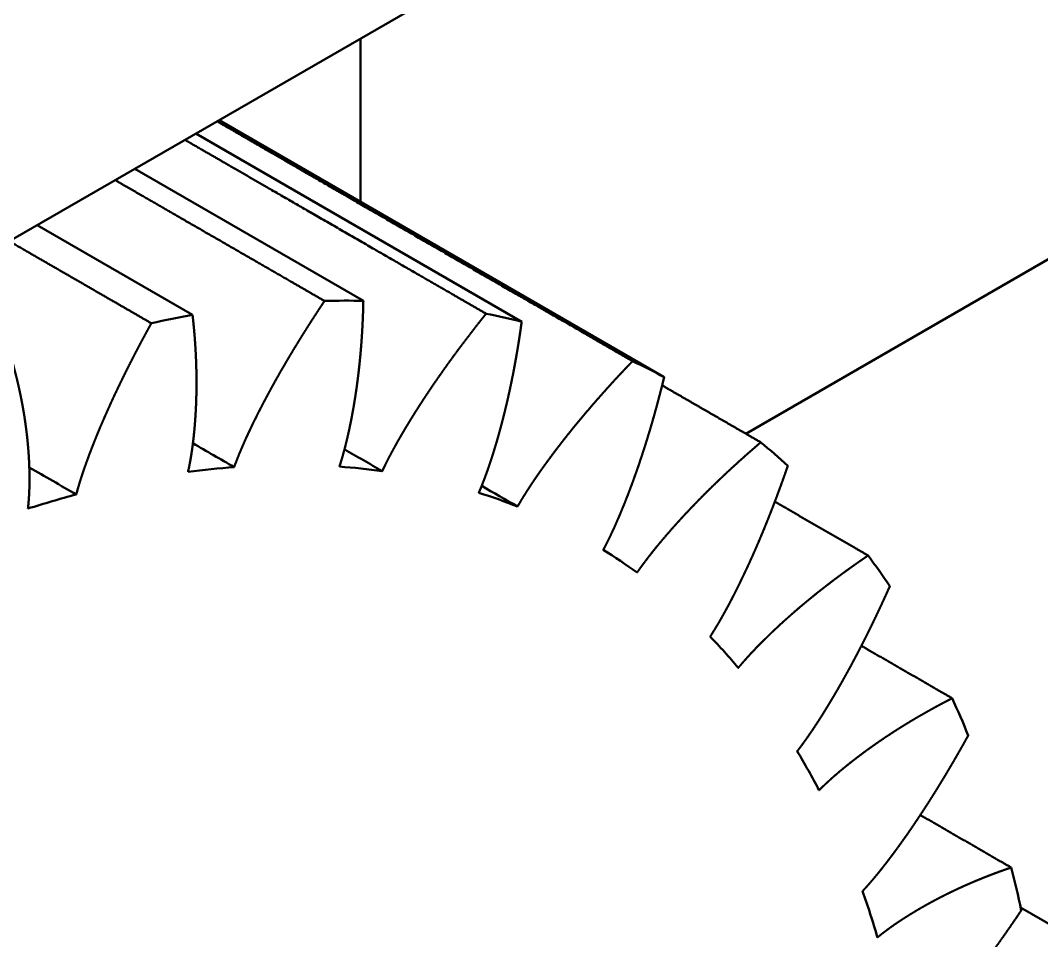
# Model space of a CAD drawing. Header units: inches. Extents: x 0.5 to 16.8, y 0.4 to 9.6.
# Drawn here: x 9.6168 to 9.7424, y 2.0245 to 2.1377 of the extents above; entities that cross this region are included whole.
import ezdxf

# ---------------------------------------------------------------- set-up
doc = ezdxf.new("R2010")
doc.units = ezdxf.units.IN
doc.header["$LTSCALE"] = 0.75
doc.header["$MEASUREMENT"] = 0
doc.layers.add('Visible', color=7, linetype='Continuous', lineweight=50)

msp = doc.modelspace()

# ---------------------------------------------------------------- linework, layer by layer
at = {"layer": 'Visible', "extrusion": (0, 0.8164965809277261, 0.5773502691896258)}
for p, q in [((9.144459426416919, 1.838651175834684, 0.9603734316506234), (10.02722502522352, 2.348316131937054, 0.2395983384644751)), ((9.65865243217991, 2.115416257585593, 0.3586845000436369), (9.65865243217991, 2.135520646127361, 0.3729004495130539)), ((9.706061937463122, 2.086880901308177, 0.2587917725709303), (9.784762421108102, 2.132318646725935, 0.1945330967578229)), ((9.696010032675307, 2.093847836883015, 0.4681572355812023), (9.641241520974749, 2.125468451856477, 0.4234389330354134)), ((9.678479527187168, 2.100670238232851, 0.4944517985295533), (9.638384641114502, 2.123819031500034, 0.4617144611383992)), ((9.658999340816766, 2.1032390993023, 0.5201265159626018), (9.630869246874685, 2.119480016612215, 0.4971583904380168)), ((9.637984659916814, 2.10149966927861, 0.5446341758538438), (9.61885551583578, 2.112543885762989, 0.5290152951156415)), ((9.803870144781516, 1.991619931263358, 0.2637700711616162), (9.739868475852976, 2.028571312047688, 0.2115129273074672))]:
    msp.add_line(p, q, dxfattribs=at)
at = {"layer": 'Visible', "extrusion": (-0.7071067811865475, 0.4082482904638631, -0.577350269189626)}
for centre, radius, start, end in [((-6.439900068802504, -3.864729084379017, -6.271595350644376), 0.2214566929137244, 160.4223889904419, 162.3723312792756), ((-6.4399000688027, -3.86472908437858, -6.271595350644545), 0.2214566929135129, 152.0502959672188, 154.000238255955), ((-6.4399000688027, -3.86472908437858, -6.271595350644545), 0.2214566929133098, 168.7944820137212, 170.7444243024755), ((-6.439900068802504, -3.864729084378646, -6.271595350644638), 0.2214566929136457, 177.1665750370655, 179.1165173257348), ((-6.4399000688027, -3.86472908437858, -6.271595350644545), 0.2214566929134127, 185.538668060315, 187.4886103490728), ((-6.4399000688027, -3.86472908437858, -6.271595350644545), 0.2214566929133853, 193.9107610835329, 195.8607033722986), ((-6.4399000688027, -3.86472908437858, -6.271595350644545), 0.2214566929135366, 202.2828541067646, 204.2327963955384), ((-6.439900068803011, -3.864729084378628, -6.271595350644613), 0.2214566929130692, 210.6549471300076, 212.6048894187723)]:
    msp.add_arc(centre, radius, start, end, dxfattribs=at)
at = {"layer": 'Visible', "extrusion": (0.7071067811865475, -0.4082482904638631, 0.577350269189626)}
for centre, radius, start, end in [((6.4399000688027, -3.86472908437858, 6.271595350644545), 0.1993110236220421, 21.54364198808765, 24.0337307654151), ((6.4399000688027, -3.86472908437858, 6.271595350644545), 0.1993110236221801, 13.17154896482382, 15.66163774229588), ((6.4399000688027, -3.86472908437858, 6.271595350644545), 0.199311023622092, 29.91573501129457, 32.40582378875934), ((6.4399000688027, -3.86472908437858, 6.271595350644545), 0.1993110236221643, 4.799455941480267, 7.289544718925868), ((6.4399000688027, -3.86472908437858, 6.271595350644545), 0.1993110236221118, 356.4273629181976, 358.9174516957602), ((6.439900068803208, -3.864729084378562, 6.27159535064452), 0.1993110236215221, 348.0552698950036, 350.5453586724814), ((6.4399000688027, -3.86472908437858, 6.271595350644545), 0.1993110236221847, 339.6831768717182, 342.1732656491839), ((6.4399000688027, -3.86472908437858, 6.271595350644545), 0.1993110236220341, 331.3110838484408, 333.8011726259647)]:
    msp.add_arc(centre, radius, start, end, dxfattribs=at)
at = {"layer": 'Visible'}
for points, knots in [([(9.64099711041786, 2.125327341355387, 0.4325645294570677), (9.641478407588924, 2.125049464304084, 0.4329575069518796), (9.643351647242529, 2.12396794888582, 0.4344870007239479), (9.646616829378676, 2.122082795100596, 0.4371530107741819), (9.651273953997592, 2.119394002948184, 0.4409555371025817), (9.65732302109905, 2.115901572428811, 0.4458945797091474), (9.664282733511985, 2.111883380593554, 0.4515771610981574), (9.671242445925376, 2.107865188758296, 0.4572597424880769), (9.678202158338767, 2.103846996923039, 0.4629423238779964), (9.683769928269161, 2.100632443454742, 0.4674883889897501), (9.687945755717013, 2.098221528353861, 0.470897937823338), (9.690729640682552, 2.096614251619485, 0.4731709703792149), (9.69212158316532, 2.095810613252524, 0.4743074866569259)], [0.4530845250161884, 0.4530845250161884, 0.4530845250161884, 0.4530845250161884, 0.4530845250161884, 0.4530845250161884, 0.4600000000000001, 0.4800000000000001, 0.5000000000000001, 0.5200000000000001, 0.5400000000000001, 0.5600000000000002, 0.5800000000000002, 0.6000000000000002, 0.6000000000000002, 0.6000000000000002, 0.6000000000000002, 0.6000000000000002, 0.6000000000000002]), ([(9.637046096034513, 2.123046222137191, 0.4702514832315501), (9.637497552239441, 2.1227855737759, 0.4706200956793509), (9.639340950926684, 2.121721287047649, 0.4721252244048628), (9.64257629209715, 2.119853361951982, 0.4747668694089953), (9.647203575749703, 2.117181798489355, 0.4785450306899293), (9.653222801885253, 2.113706596659767, 0.4834597082494838), (9.660182514298643, 2.10968840482451, 0.4891422896394033), (9.665750284229038, 2.106473851356213, 0.4936883547507023), (9.66992611167689, 2.104062936255104, 0.4970979035842902), (9.672709996642428, 2.102455659520956, 0.4993709361406218), (9.674101939125197, 2.101652021153996, 0.5005074524187876)], [0.4935132922444088, 0.4935132922444088, 0.4935132922444088, 0.4935132922444088, 0.4935132922444088, 0.4935132922444088, 0.5000000000000001, 0.5200000000000001, 0.5400000000000001, 0.5600000000000002, 0.5800000000000002, 0.6000000000000002, 0.6000000000000002, 0.6000000000000002, 0.6000000000000002, 0.6000000000000002, 0.6000000000000002]), ([(9.628465096036283, 2.118091979478777, 0.5049248863970206), (9.629441432359503, 2.117528291439612, 0.5057220616668019), (9.631809711165491, 2.116160965033487, 0.507655753214749), (9.63556993245425, 2.113990000260173, 0.5107259610404071), (9.640722096225549, 2.1110153971199, 0.5149326851437763), (9.64587425999662, 2.108040793979626, 0.5191394092476003), (9.650050087444473, 2.105629878878517, 0.5225489580811882), (9.652833972410011, 2.104022602144141, 0.5248219906375198), (9.65422591489278, 2.103218963777181, 0.5259585069152308)], [0.5259715996098071, 0.5259715996098071, 0.5259715996098071, 0.5259715996098071, 0.5259715996098071, 0.5259715996098071, 0.5400000000000001, 0.5600000000000002, 0.5800000000000002, 0.6000000000000002, 0.6000000000000002, 0.6000000000000002, 0.6000000000000002, 0.6000000000000002, 0.6000000000000002]), ([(9.615436999540183, 2.110570204459691, 0.5358457355641804), (9.61614914135021, 2.110159049193953, 0.5364271969174297), (9.618253225643006, 2.108944255561255, 0.5381451745483901), (9.621749252418116, 2.106925823561369, 0.5409996684575162), (9.625245279193226, 2.104907391561937, 0.5438541623661877), (9.628741305968337, 2.102888959561824, 0.5467086562748591), (9.631525190933875, 2.101281682827675, 0.548981688830736), (9.632917133416644, 2.100478044460715, 0.550118205108447)], [0.5497676546433948, 0.5497676546433948, 0.5497676546433948, 0.5497676546433948, 0.5497676546433948, 0.5497676546433948, 0.5600000000000002, 0.5800000000000002, 0.6000000000000002, 0.6000000000000002, 0.6000000000000002, 0.6000000000000002, 0.6000000000000002, 0.6000000000000002]), ([(9.695759213569094, 2.092829181721527, 0.4380034611122028), (9.696795586289685, 2.092230831652159, 0.4388496558949555), (9.69922390149259, 2.090828843216059, 0.4408323669554193), (9.701652216695951, 2.089426854779958, 0.4428150780163378), (9.704080531898857, 2.088024866343858, 0.4447977890768016), (9.70650884710199, 2.08662287790753, 0.4467805001377201), (9.707900789584759, 2.085819239540569, 0.4479170164158859)], [0.5651089720540938, 0.5651089720540938, 0.5651089720540938, 0.5651089720540938, 0.5651089720540938, 0.5651089720540938, 0.5800000000000002, 0.6000000000000002, 0.6000000000000002, 0.6000000000000002, 0.6000000000000002, 0.6000000000000002, 0.6000000000000002]), ([(9.70962510933396, 2.078517757557165, 0.412526644510308), (9.710528795383201, 2.077996014173095, 0.4132645010795386), (9.712824423915212, 2.076670632422065, 0.415138873926935), (9.715120052447222, 2.075345250671489, 0.4170132467743315), (9.71741568097946, 2.074019868920459, 0.4188876196217279), (9.71971130951147, 2.072694487169429, 0.4207619924695791), (9.72110325199424, 2.071890848802468, 0.4218985087477449)], [0.5670154685172596, 0.5670154685172596, 0.5670154685172596, 0.5670154685172596, 0.5670154685172596, 0.5670154685172596, 0.5800000000000002, 0.6000000000000002, 0.6000000000000002, 0.6000000000000002, 0.6000000000000002, 0.6000000000000002, 0.6000000000000002]), ([(9.720270888122517, 2.060775168202554, 0.387680769959843), (9.721114284581294, 2.060288233029951, 0.3883694002843185), (9.723349623522157, 2.058997659490615, 0.3901945468869599), (9.725584962463476, 2.057707085951051, 0.3920196934896012), (9.727820301404794, 2.056416512411715, 0.3938448400926973), (9.730055640346112, 2.055125938871925, 0.3956699866953386), (9.731447582828881, 2.054322300504964, 0.3968065029730496)], [0.5678817340642223, 0.5678817340642223, 0.5678817340642223, 0.5678817340642223, 0.5678817340642223, 0.5678817340642223, 0.5800000000000002, 0.6000000000000002, 0.6000000000000002, 0.6000000000000002, 0.6000000000000002, 0.6000000000000002, 0.6000000000000002]), ([(9.727523018392734, 2.039948755991645, 0.3640389562756354), (9.728369134358676, 2.039460250711272, 0.3647298070691249), (9.730607192807387, 2.038168107063257, 0.3665571741403255), (9.73284525125587, 2.036875963415696, 0.3683845412115261), (9.735083309704354, 2.035583819767908, 0.3702119082827267), (9.737321368153065, 2.03429167612012, 0.3720392753539272), (9.738713310635834, 2.033488037753159, 0.3731757916316383)], [0.5678426590687498, 0.5678426590687498, 0.5678426590687498, 0.5678426590687498, 0.5678426590687498, 0.5678426590687498, 0.5800000000000002, 0.6000000000000002, 0.6000000000000002, 0.6000000000000002, 0.6000000000000002, 0.6000000000000002, 0.6000000000000002])]:
    msp.add_open_spline(points, degree=5, knots=knots, dxfattribs=at)
for points, degree in [([(9.65422591489278, 2.103218963777181, 0.5259585069152308), (9.654166033287996, 2.103129465892835, 0.5259685620430901), (9.654046454341145, 2.1029504294238, 0.5259884178435641), (9.653867638707428, 2.102681752617173, 0.5260174381819525), (9.653630324325835, 2.102323272472404, 0.5260546040130976), (9.653335532041641, 2.101874764259492, 0.5260985061518113), (9.653042601272777, 2.10142584789719, 0.5261398398051824), (9.652751546904486, 2.100976524663338, 0.5261785876441536), (9.652462387655763, 2.100526798021292, 0.5262147291923611), (9.652175145831738, 2.10007667452328, 0.5262482417642786), (9.65188984640736, 2.099626162968661, 0.5262791009968169), (9.651606516028327, 2.099175273482615, 0.5263072814127554), (9.651325181943324, 2.098724016630513, 0.5263327571101399), (9.651045870954253, 2.098272402569364, 0.5263555024462221), (9.65076860807267, 2.097820440108308, 0.52637549301744), (9.650493417875854, 2.09736813706445, 0.5263927042501564), (9.650220326073399, 2.096915500760815, 0.5264071098349632), (9.64994936096969, 2.096462538500646, 0.5264186802701261), (9.649680554769478, 2.096009258037839, 0.5264273815960223), (9.649413945176097, 2.095555668135603, 0.5264331738330839), (9.649149573527215, 2.095101778296339, 0.5264360130709065), (9.648887482435843, 2.094647598375104, 0.5264358540885041), (9.648627713383352, 2.094193138237415, 0.5264326530582366), (9.648370304546464, 2.093738407441606, 0.5264263699818912), (9.64811528758742, 2.093283414841608, 0.5264169723413943), (9.647862692771245, 2.092828169009636, 0.5264044291320715), (9.647612555255368, 2.092372678784841, 0.5263887035453081), (9.647364921173907, 2.091916953817872, 0.5263697459022296), (9.64711985307645, 2.091461005071324, 0.526347487347266), (9.646877437303377, 2.091004845504358, 0.5263218312989011), (9.646637773907063, 2.090548489239609, 0.5262926652048918), (9.646400963944192, 2.090091950514307, 0.5262598753633938), (9.646167096930188, 2.089635242664144, 0.5262233615721925), (9.645936239570805, 2.089178377213784, 0.5261830502809062), (9.645708419812767, 2.088721362619253, 0.5261389132419936), (9.64548365469614, 2.08826420643345, 0.5260909349262874), (9.645261984123412, 2.0878069179455, 0.5260390730331892), (9.645043503413493, 2.087349510740978, 0.525983220426042), (9.644828394226128, 2.086892005135496, 0.5259231689838089), (9.644616962079912, 2.086434431156704, 0.5258585657579715), (9.64440959367153, 2.085976825035459, 0.5257889627609984), (9.644206705582295, 2.085519225007829, 0.5257138768247387), (9.644008695497408, 2.085061667332866, 0.5256328465256956), (9.643815893399282, 2.084604182314251, 0.525545489148044), (9.643628509036493, 2.084146790037721, 0.5254515620044913), (9.643446656334621, 2.083689502262814, 0.5253509338822369), (9.64330563699082, 2.083323760193252, 0.5252650279026057), (9.643202385737371, 2.083049503993152, 0.5251975559267521), (9.64313466767658, 2.082866688887407, 0.5251512234740403), (9.643101087673134, 2.082775286924971, 0.5251277194629438)], 5), ([(9.656055165525462, 2.082829930522166, 0.5093009179081491), (9.656084533865172, 2.082921314718988, 0.5093295675696936), (9.65614271857817, 2.083104089610288, 0.5093875475058667), (9.656228339750218, 2.083378271441916, 0.5094765592475596), (9.656339186865583, 2.083743886237471, 0.5095993285121949), (9.656472227009775, 2.084200968108689, 0.509759593968738), (9.656599791480406, 2.084658108049553, 0.5099266067900317), (9.65672198642233, 2.085115295229116, 0.5101002293163219), (9.656839008340516, 2.085572511275586, 0.510280207888627), (9.656951167274432, 2.086029728584663, 0.5104661432696957), (9.657058837056415, 2.086486914151692, 0.5106575542713472), (9.657162409105926, 2.086944033149166, 0.510853936877993), (9.657262246253826, 2.087401052507857, 0.5110548233301415), (9.657358634195592, 2.087857944694179, 0.5112598442560738), (9.657451741106346, 2.088314690867492, 0.511468780361156), (9.657541653212096, 2.088771278209379, 0.5116815169762958), (9.657628404123674, 2.089227697739489, 0.5118980065876713), (9.657712005720217, 2.089683942027477, 0.5121182293905804), (9.657792480198399, 2.090140002829003, 0.512342152371275), (9.657869886508028, 2.090595869148956, 0.5125696955569765), (9.657944305226469, 2.091051528369462, 0.512800751337636), (9.658015827884359, 2.091506967066152, 0.5130351981206331), (9.658084545083515, 2.091962171919704, 0.5132729155216111), (9.658150534476821, 2.092417130662852, 0.5135137997635866), (9.658213851234681, 2.092871832830269, 0.5137577758746374), (9.658274534968317, 2.093326269132831, 0.5140047887744004), (9.65833261484045, 2.093780431001505, 0.5142547966861457), (9.658388115291022, 2.094234310096454, 0.514507763779875), (9.658441061968237, 2.094687897804988, 0.5147636525530288), (9.658491486566167, 2.095141184862996, 0.5150224176377378), (9.658539423882079, 2.095594161727377, 0.5152840096684486), (9.658584909855112, 2.096046818873447, 0.5155483778939924), (9.65862797938917, 2.096499147121904, 0.5158154730743263), (9.658668664252449, 2.096951138001259, 0.5160852503126989), (9.658706991395551, 2.097402784007727, 0.516357671294827), (9.658742984166569, 2.097854078056116, 0.5166327024153361), (9.65877666329948, 2.098305013018944, 0.516910313239805), (9.658808048051018, 2.098755581263958, 0.5171904747876397), (9.65883715742962, 2.09920577416824, 0.5174731576812519), (9.6588640113082, 2.099655581771003, 0.5177583305371627), (9.65888862972702, 2.100104993706736, 0.5180459614812207), (9.658911032428026, 2.100554000046259, 0.5183360193163935), (9.658931238386007, 2.101002592174837, 0.5186284747092031), (9.658949265453206, 2.101450763710091, 0.5189233012824843), (9.65896513001326, 2.101898511336458, 0.5192204766267423), (9.658978846114454, 2.102345833898653, 0.5195199827203396), (9.658988108974658, 2.102703352063827, 0.5197614415978933), (9.658994097422696, 2.102971299841329, 0.5199435749673285), (9.658997663976383, 2.103149846940596, 0.5200654587142708), (9.658999340816766, 2.1032390993023, 0.5201265159626018)], 5), ([(9.637431001994177, 2.082175053314586, 0.5316476985622103), (9.637450672370964, 2.082264982808056, 0.5316871971240289), (9.637489426038659, 2.082444731751593, 0.5317668354650777), (9.637545795279724, 2.08271402503533, 0.5318882166338881), (9.637617428927346, 2.083072421955421, 0.5320539085837481), (9.637701101288716, 2.08351931638822, 0.5322674333719988), (9.637778950374244, 2.083965113292379, 0.5324873141175885), (9.637851090290955, 2.084409825047487, 0.5327134198228123), (9.637917732071632, 2.084853476112585, 0.5329455093201432), (9.63797920850357, 2.085296106343549, 0.5331832032125021), (9.638035920812857, 2.085737764054329, 0.5334260442650702), (9.638088289133979, 2.086178499582957, 0.5336735535138359), (9.63813670301602, 2.086618358872329, 0.5339252863464026), (9.6381814693807, 2.087057376727216, 0.5341808914727153), (9.638222769229063, 2.087495571222917, 0.5344401599945741), (9.638260695762714, 2.08793294873135, 0.5347029822692093), (9.63829528581255, 2.088369508085407, 0.5349693123625912), (9.638326552934362, 2.088805244971354, 0.5352391306223581), (9.638354521742261, 2.089240156497681, 0.5355124048578546), (9.638379256236934, 2.089674244975868, 0.5357890583195513), (9.638400843593676, 2.090107515775117, 0.5360689880349128), (9.6384193827239, 2.090539975826459, 0.5363520777650592), (9.638434971539485, 2.090971631963157, 0.5366382124243501), (9.638447694065466, 2.091402489261327, 0.5369272926932354), (9.638457610220943, 2.091832549723449, 0.5372192466020351), (9.638464763249434, 2.092261813159894, 0.5375140210539939), (9.63846918520699, 2.092690277846259, 0.5378115755688668), (9.638470903103784, 2.093117941273931, 0.5381118752939074), (9.638469945267392, 2.093544800939526, 0.5384148837629255), (9.638466346530326, 2.09397085501314, 0.5387205570223159), (9.638460145055436, 2.094396102060955, 0.5390288473181499), (9.63845138021566, 2.094820540905857, 0.5393397055959213), (9.638440090242515, 2.095244170470096, 0.5396530842704124), (9.638426309946002, 2.095666989665006, 0.5399689399382623), (9.638410068897205, 2.096088997278002, 0.5402872355243744), (9.638391392789803, 2.096510191721109, 0.5406079384374607), (9.638370304543972, 2.096930570818813, 0.5409310190693759), (9.638346825576267, 2.097350131623898, 0.5412564491048215), (9.638320977162952, 2.097768870226673, 0.5415841997223652), (9.6382927816685, 2.09818678167494, 0.5419142400282908), (9.638262261685217, 2.098603860679304, 0.5422465386131989), (9.638229439433875, 2.099020102288023, 0.5425810647616345), (9.638194336154815, 2.099435502593906, 0.5429177896958208), (9.638156971614766, 2.099850059498294, 0.5432566877225327), (9.638117363633231, 2.100263773405231, 0.5435977373044807), (9.638075527277355, 2.100676646209195, 0.5439409213272484), (9.638040284761932, 2.101006273560643, 0.5442171661516113), (9.638012858665892, 2.101253117678198, 0.5444253012719855), (9.637994133085616, 2.10141751327069, 0.5445644805677148), (9.637984659916814, 2.10149966927861, 0.5446341758538438)], 5), ([(9.674101939125197, 2.101652021153996, 0.5005074524187876), (9.674035769898413, 2.101569546066685, 0.5005301741462063), (9.673903595197547, 2.101404513938633, 0.5005753590967288), (9.673705824402308, 2.10115671988342, 0.5006423610070669), (9.673443113311809, 2.100825835688056, 0.5007301446098609), (9.673116369237054, 2.100411408118134, 0.5008372781940125), (9.67279127985535, 2.099996155824556, 0.500941802034049), (9.67246785897169, 2.099580077035625, 0.5010436979696351), (9.672146124177974, 2.099163171495547, 0.5011429442738518), (9.671826096744557, 2.098745441477377, 0.5012395165017551), (9.67150780067232, 2.098326891077932, 0.5013333881593098), (9.671191261659036, 2.097907525451774, 0.501424531414159), (9.670876506012295, 2.097487350094525, 0.5015129179337237), (9.670563559577207, 2.097066370161656, 0.5015985197101145), (9.67025244638899, 2.096644589753396, 0.5016813102047308), (9.669943189959444, 2.096222012007502, 0.501761262841228), (9.66963581477626, 2.095798639299346, 0.5018383493079455), (9.669330347702275, 2.09537447343746, 0.5019125379822071), (9.66902681923148, 2.094949515888629, 0.5019837925560751), (9.668725265026527, 2.094523768038925, 0.5020520703301372), (9.668425724173407, 2.094097231292608, 0.5021173244285819), (9.668128236971146, 2.093669907161484, 0.5021795065622428), (9.667832842683087, 2.093241797407245, 0.5022385698916878), (9.667539577504616, 2.092812904159018, 0.5022944715910853), (9.667248471573206, 2.092383230166661, 0.5023471766935472), (9.666959553708015, 2.0919527781748, 0.5023966518442649), (9.666672857247253, 2.091521550182733, 0.5024428576275568), (9.666388425691597, 2.091089546746844, 0.5024857411572157), (9.666106317752568, 2.090656766364418, 0.502525229465391), (9.665826614198526, 2.090223204655103, 0.5025612205336074), (9.665549408513929, 2.089788855592815, 0.5025935956068679), (9.665274795115923, 2.089353713061882, 0.5026222347241855), (9.665002857730546, 2.088917772414106, 0.5026470320535736), (9.664733658949675, 2.088481031871652, 0.5026679096808948), (9.664467225454477, 2.088043494542717, 0.5026848371253436), (9.664203573814806, 2.087605164868364, 0.50269779723385), (9.663942741774012, 2.087166044330161, 0.5027067448272646), (9.663684818410278, 2.086726127324937, 0.5027115668467559), (9.66342997278321, 2.08628539725396, 0.5027120445001856), (9.663178488699717, 2.085843821804019, 0.502707807346269), (9.662930725153277, 2.085401358190438, 0.5026983854577338), (9.662687068779409, 2.084957959478288, 0.5026832721159735), (9.662447888645833, 2.084513580602788, 0.5026619834416124), (9.662213491016022, 2.08406818440335, 0.5026341180632699), (9.661984070667135, 2.083621748132828, 0.5025994213451668), (9.661759733498688, 2.083174260340456, 0.5025577554883967), (9.66158436524302, 2.08281542584109, 0.5025188025529133), (9.661455148905137, 2.082545825269563, 0.5024864232073014), (9.661370030460834, 2.082365880747602, 0.5024634315941512), (9.66132772768356, 2.082275855784928, 0.5024515844420421)], 5), ([(9.673207584511832, 2.079611502635316, 0.4860178085391453), (9.673246024878384, 2.079702393839625, 0.4860349986843175), (9.673322400531564, 2.079884299149853, 0.4860700844728854), (9.673435448767808, 2.080157525819914, 0.4861248296570011), (9.673583146837021, 2.080522566045829, 0.4862020596228831), (9.673762719244227, 2.080980093448943, 0.486305649968017), (9.673937280284921, 2.081438833282618, 0.4864162352755557), (9.67410692587919, 2.08189875173548, 0.4865336741609099), (9.674271833815514, 2.08235978799712, 0.486657705878315), (9.674432284778508, 2.082821847590822, 0.4867879198563969), (9.6745886172389, 2.083284816897731, 0.4869238212136224), (9.674741185558108, 2.083748576666039, 0.4870648916244136), (9.674890318116471, 2.084213015520163, 0.4872106501511553), (9.675036273293703, 2.08467804417387, 0.4873607172112315), (9.675179202854682, 2.085143607273721, 0.4875148677892867), (9.675319184211961, 2.085609673082217, 0.4876729846337184), (9.675456247039623, 2.086076224998351, 0.4878350196622705), (9.675590401288677, 2.086543252633419, 0.4880009533408156), (9.675721666263147, 2.087010742566008, 0.4881707525382808), (9.675850094606634, 2.087478670728615, 0.488344335759848), (9.67597575858122, 2.087947006785498, 0.4885215930535196), (9.676098740385445, 2.088415717242242, 0.488702400062266), (9.676219121380203, 2.088884768911157, 0.488886633671882), (9.676336971191862, 2.089354132443987, 0.4890741878562039), (9.676452339065467, 2.089823785129511, 0.4892649862431426), (9.67656526013548, 2.090293708776926, 0.4894589729406107), (9.67667576005056, 2.090763888156971, 0.4896561057639701), (9.676783860159507, 2.091234309274341, 0.4898563486717649), (9.676889582883636, 2.091704957590537, 0.4900596639236028), (9.676992956103962, 2.092175816606414, 0.4902660057055073), (9.677094010510022, 2.092646868871952, 0.4904753240907667), (9.677192777840677, 2.093118096717944, 0.4906875677143034), (9.677289288929845, 2.093589483059304, 0.4909026867317152), (9.677383571826116, 2.0940610122218, 0.4911206357064657), (9.677475650283899, 2.09453267057188, 0.4913413759054492), (9.677565544810253, 2.09500444567675, 0.4915648734208844), (9.67765327350958, 2.095476325608161, 0.4917910976460007), (9.677738853069062, 2.095948298213671, 0.4920200195488178), (9.67782229982345, 2.096420350339031, 0.4922516098235974), (9.677903630731638, 2.096892467228145, 0.492485837264212), (9.677982862853927, 2.097364633660391, 0.4927226702143344), (9.678060013032113, 2.097836834939471, 0.4929620776565571), (9.67813509757207, 2.098309057928418, 0.4932040303287977), (9.678208132031163, 2.098781292096419, 0.4934485017324732), (9.678279131007233, 2.099253530478563, 0.4936954690629136), (9.67834810723048, 2.099725768895041, 0.4939449137750671), (9.678401678045024, 2.100103557995681, 0.4941464404287217), (9.678440953403882, 2.100386898591751, 0.4942986901910444), (9.678466736076192, 2.100575791776919, 0.4944006806472316), (9.678479527187168, 2.100670238232851, 0.4944517985295533)], 5), ([(9.632917133416644, 2.100478044460715, 0.550118205108447), (9.632864815706402, 2.100383431271439, 0.5501153793279627), (9.632760381130996, 2.100194206312608, 0.5501094827873203), (9.632604331803808, 2.099910373134435, 0.550099903035516), (9.632397472075358, 2.099531937422398, 0.5500856589692376), (9.63214091456712, 2.099058907739845, 0.5500653939648146), (9.631886385721376, 2.098585895181941, 0.5500426564758527), (9.631633901188028, 2.098112904048321, 0.5500174303751919), (9.63138348041139, 2.097639941446232, 0.5499896968735811), (9.631135146257296, 2.097167018069285, 0.549959435528308), (9.630888924142713, 2.096694147231119, 0.5499266246242769), (9.630644841092593, 2.096221343811749, 0.5498912415846462), (9.630402924717604, 2.095748623221425, 0.5498532634887852), (9.630163202203224, 2.095276000401554, 0.5498126676079664), (9.629925699005302, 2.094803488683056, 0.5497694321916242), (9.629690440242033, 2.094331100395038, 0.5497235351931522), (9.629457452298315, 2.093858847652882, 0.5496749528660985), (9.629226764315948, 2.093386743099018, 0.5496236584576764), (9.628998409523323, 2.092914800607559, 0.54956962108281), (9.628772426861818, 2.092443036134682, 0.5495128043307886), (9.628548859039942, 2.091971467076519, 0.549453168195214), (9.628327750076327, 2.091500111421283, 0.5493906714846162), (9.628109142785892, 2.091028986928904, 0.5493252743190169), (9.627893076512468, 2.090558110383199, 0.5492569403804737), (9.627679583770036, 2.090087496552997, 0.5491856402913982), (9.627468695622614, 2.08961715965529, 0.5491113460584529), (9.627260448298788, 2.089147115180822, 0.5490340242645289), (9.627054889582272, 2.08867738166964, 0.548953629497646), (9.626852084527403, 2.088207982315225, 0.5488700984815296), (9.626652123205762, 2.087738947139087, 0.5487833421311734), (9.626455110107148, 2.087270310113126, 0.5486932564945164), (9.626261150773193, 2.086802105524157, 0.5485997365540243), (9.626070338599906, 2.086334364406639, 0.5485026898691103), (9.625882742985599, 2.085867111342623, 0.5484020488247552), (9.625698392547523, 2.085400359954747, 0.5482977880074031), (9.625517304432154, 2.084934120747675, 0.5481898938428458), (9.62533951985029, 2.084468410620502, 0.5480783278085255), (9.625165138331571, 2.084003262057195, 0.5479629909759751), (9.6249943502628, 2.083538731854787, 0.5478436903308648), (9.624827476362729, 2.083074911741733, 0.5477200979371446), (9.624664922790092, 2.082611916192718, 0.5475917972989919), (9.624507127192832, 2.082149867799671, 0.5474583390960106), (9.62435450739827, 2.081688883372635, 0.5473192941922207), (9.624207410073499, 2.081229060034275, 0.5471743066855197), (9.624066055469488, 2.080770460273698, 0.5470231510112171), (9.623930563108164, 2.080313118811546, 0.5468657053361312), (9.623826898259498, 2.079948264329005, 0.5467346772493329), (9.62375181271091, 2.079675197794813, 0.5466335506921496), (9.623702938327146, 2.079493408492226, 0.5465648648942079), (9.623678796797098, 2.079402577604014, 0.5465302049724414)], 5), ([(9.69212158316532, 2.095810613252524, 0.4743074866569259), (9.692050536598803, 2.095736918775856, 0.4743423907116266), (9.69190858321804, 2.095589408362002, 0.4744119417719048), (9.691696072402014, 2.095367778358195, 0.4745154972256387), (9.691413563833297, 2.095071542333926, 0.4746520276448791), (9.69106183195095, 2.094700028211264, 0.474820109308439), (9.690711512672582, 2.094327290368255, 0.4749855955915336), (9.690362618427347, 2.093953324020958, 0.47514846788863), (9.690015165307617, 2.093578125201475, 0.4753087036856414), (9.68966917309422, 2.093201691852528, 0.4754662773002565), (9.689324664301925, 2.092824023283583, 0.4756211606713805), (9.688981663134431, 2.092445119567628, 0.4757733242049653), (9.688640194395706, 2.092064981013209, 0.4759227377421666), (9.68830028242451, 2.091683607665118, 0.4760693715047637), (9.687961949767445, 2.091300998826682, 0.4762131973875512), (9.687625218369025, 2.090917152890142, 0.4763541873758186), (9.687290110973212, 2.090532067231152, 0.4764923117595572), (9.686956652428993, 2.090145738126239, 0.4766275374713587), (9.68662487087045, 2.089758160724841, 0.4767598266248569), (9.686294799158535, 2.089369329003603, 0.4768891347139288), (9.685966473294233, 2.088979236239993, 0.4770154128941613), (9.685639930403799, 2.08858787557142, 0.4771386108418483), (9.68531520669649, 2.088195240616869, 0.4772586796980249), (9.684992335615565, 2.087801326030785, 0.4773755747241921), (9.684671345128667, 2.087406128401199, 0.4774892592522519), (9.684352261997223, 2.087009644586033, 0.4775996982866673), (9.684035117028774, 2.086611869703347, 0.477706850643699), (9.683719950163553, 2.086212795200936, 0.4778106613589443), (9.683406815024004, 2.08581240714534, 0.4779110549056895), (9.683095785085246, 2.085410683909004, 0.4780079260031016), (9.682786945269985, 2.085007599445362, 0.478101152225463), (9.682480381344025, 2.084603127416358, 0.4781906099069602), (9.682176169460494, 2.084197245288806, 0.478276189846838), (9.681874366763399, 2.0837899380208, 0.4783578114206648), (9.681574998098089, 2.083381203305862, 0.478435442569662), (9.681278079212237, 2.08297104237954, 0.478509064879745), (9.680983644886513, 2.082559448882648, 0.4785786312572782), (9.680691776057078, 2.082146398143777, 0.4786440251309614), (9.680402625582023, 2.081731837003872, 0.4787050216991702), (9.680116449508663, 2.081315671497123, 0.4787612409254507), (9.679833571473868, 2.080897780735086, 0.4788122009563267), (9.679554339927567, 2.080478033611826, 0.4788573823234401), (9.67927908745401, 2.080056304699838, 0.4788962890047515), (9.679008090071878, 2.079632490166205, 0.4789285095284868), (9.678741523433022, 2.07920652491589, 0.4789537827350614), (9.678479483155346, 2.078778374530884, 0.4789719671807688), (9.678273503657469, 2.078434095536522, 0.4789807975025724), (9.678121076257188, 2.078174896661722, 0.4789842008976848), (9.678020371580946, 2.07800165792878, 0.4789850401507465), (9.677970247639909, 2.077914928691371, 0.4789851023579104)], 5), ([(9.617732035628936, 2.077660828583248, 0.5525818676705967), (9.617741588803487, 2.077747386682631, 0.5526313732884773), (9.617760085458034, 2.077920278641386, 0.5527309726821841), (9.617786001355856, 2.078178943858575, 0.5528821362481722), (9.61781689478926, 2.078522484295263, 0.5530872194462972), (9.61784941603651, 2.078949666510653, 0.5533494526571303), (9.617875890518693, 2.079374618990869, 0.5536175149513838), (9.617896437872563, 2.079797377062732, 0.5538912847841857), (9.617911279162175, 2.080218007494068, 0.5541705386212925), (9.617920762829275, 2.080636616752145, 0.5544549249939337), (9.617925308941043, 2.081053333439058, 0.5547440203613405), (9.617925357394373, 2.081468291986539, 0.5550373810219753), (9.617921316152891, 2.081881616369628, 0.5553345949856521), (9.617913506822564, 2.082293402989308, 0.5556353365341238), (9.617902119374097, 2.082703706452548, 0.5559394116144176), (9.617887251996994, 2.083112552185185, 0.5562467179479427), (9.617868943959142, 2.083519946858587, 0.5565572121599871), (9.617847210201266, 2.083925889367492, 0.5568708751698068), (9.617822077232635, 2.084330382234612, 0.5571876762928696), (9.61779361273921, 2.084733441028675, 0.5575075436413499), (9.617761908637252, 2.085135088991137, 0.5578303810757461), (9.617727069110519, 2.08553535326223, 0.5581560801883825), (9.617689197293661, 2.085934260681142, 0.5584845336425133), (9.617648381794428, 2.086331833559598, 0.5588156486942353), (9.617604686001645, 2.086728086323774, 0.5591493579090638), (9.617558155870714, 2.08712302788922, 0.5594856113075366), (9.61750882566685, 2.087516663411634, 0.5598243705685491), (9.617456724395655, 2.087908996269107, 0.5601656025573902), (9.617401882460857, 2.088300030119399, 0.5605092726227667), (9.617344337089438, 2.088689770605697, 0.5608553391621172), (9.617284128996975, 2.089078224434161, 0.5612037570504071), (9.617221300152554, 2.08946539880094, 0.5615544799761665), (9.617155891298129, 2.089851300752116, 0.5619074630217256), (9.61708793954472, 2.090235936606405, 0.5622626652043436), (9.61701747645407, 2.090619311465389, 0.5626200514752782), (9.616944529517017, 2.091001429274911, 0.562979590957184), (9.616869123351993, 2.091382292857588, 0.5633412554925599), (9.616791281078125, 2.091761904011946, 0.5637050180398546), (9.616711025786802, 2.092140263626789, 0.5640708509458818), (9.616628381857257, 2.092517371863323, 0.564438724466072), (9.61654337395203, 2.092893228621961, 0.5648086083233466), (9.616456026297787, 2.093267834032986, 0.5651804729427568), (9.616366361947943, 2.093641188979745, 0.5655542907102244), (9.616274402160574, 2.094013295692548, 0.5659300371676181), (9.616180165812697, 2.094384158286857, 0.566307692106875), (9.616083668669038, 2.094753781665304, 0.5666872396868712), (9.616004671911245, 2.095048492768001, 0.5669923827795174), (9.615944415810194, 2.095268972171652, 0.5672220836113411), (9.615903797199739, 2.095415712450404, 0.5673755920925032), (9.615883375925709, 2.09548902109259, 0.5674524399810252)], 5), ([(9.688522684921058, 2.072588364856756, 0.4622946095096268), (9.688569378025935, 2.072676825880535, 0.4622999737584905), (9.68866231680386, 2.072853984613175, 0.4623114176083618), (9.688800382677758, 2.073120432769656, 0.4623307294355072), (9.688981783772991, 2.073477118227856, 0.4623607740809348), (9.689204061169225, 2.073925339760308, 0.4624054814648844), (9.689421898314325, 2.074375902243673, 0.4624572823258859), (9.689635378859524, 2.074828749606468, 0.4625160345640325), (9.68984465808808, 2.075283779895699, 0.4625814759051536), (9.69004998134574, 2.075740833776081, 0.4626531931967293), (9.690251644529557, 2.076199719435635, 0.4627306884081008), (9.690449957389777, 2.076660235740746, 0.4628134399522423), (9.690645206856747, 2.077122195382344, 0.4629009639638753), (9.69083761848879, 2.077585449225126, 0.4629928787380777), (9.691027324404107, 2.078049906582009, 0.4630889583377211), (9.691214391554016, 2.078515517473761, 0.4631890854243466), (9.691398845041935, 2.078982258032511, 0.4632932123754472), (9.691580692678148, 2.079450115131067, 0.4634013203426548), (9.691759950463396, 2.07991907045789, 0.4635133767810657), (9.691936663613891, 2.080389087386948, 0.4636293004132312), (9.692110894535066, 2.0808601185106, 0.4637489812880631), (9.69228271434213, 2.081332110977883, 0.4638722949348448), (9.69245219342088, 2.081805012440327, 0.4639991181334153), (9.692619391885959, 2.082278777093507, 0.4641293448694341), (9.692784352009088, 2.082753370465298, 0.4642628989968216), (9.692947103699456, 2.083228765851345, 0.4643997249995664), (9.69310766854392, 2.083704941685255, 0.4645397811909788), (9.693266064344929, 2.084181878615482, 0.4646830320834852), (9.693422309819656, 2.084659556488532, 0.4648294405028537), (9.69357642844125, 2.085137951919023, 0.4649789611648885), (9.693728446138497, 2.0856170399245, 0.4651315446471926), (9.693878389773321, 2.086096795067533, 0.4652871400644472), (9.69402628545095, 2.08657719272037, 0.4654456980292707), (9.694172156903509, 2.087058210340501, 0.465607173537137), (9.694316024183767, 2.087539828455192, 0.4657715282583013), (9.694457904519599, 2.088022029548711, 0.4659387287078971), (9.694597813000204, 2.088504797147607, 0.4661087447566388), (9.694735763388284, 2.088988114836866, 0.4662815479418896), (9.694871768996112, 2.089471965212169, 0.4664571096527652), (9.695005843506582, 2.089956329035886, 0.4666353995280588), (9.695138000636693, 2.090441186556291, 0.4668163868009287), (9.69526825397043, 2.090926518624883, 0.4670000412957052), (9.695396616795737, 2.091412307861447, 0.4671863344469784), (9.695523102043584, 2.091898539810472, 0.4673752401968159), (9.695647722215885, 2.092385204007087, 0.4675667358337705), (9.695770488453267, 2.092872293336768, 0.4677608026822782), (9.695867225452506, 2.093262301453251, 0.4679181019218959), (9.695938950636222, 2.093554995954491, 0.4680372231382535), (9.695986399914322, 2.09375020929474, 0.4681171465549596), (9.696010032675307, 2.093847836883015, 0.4681572355812023)], 5), ([(9.643101087673134, 2.082775286924971, 0.5251277194629438), (9.641410899272163, 2.083751117653037, 0.523747686412662), (9.639720710871647, 2.084726948381103, 0.5223676533623802), (9.63803052247113, 2.08570277910917, 0.5209876203120984)], 3), ([(9.707900789584759, 2.085819239540569, 0.4479170164158859), (9.707826379912834, 2.085755896344381, 0.4479633588757679), (9.707677673342008, 2.085629051573051, 0.4480557936876721), (9.707454951804724, 2.085438309279425, 0.4481936955789934), (9.707158666937634, 2.085183035183036, 0.4483760629068456), (9.706789443801885, 2.084862352686514, 0.4486015102802412), (9.706421361073811, 2.084540073553399, 0.4488244319527439), (9.706054429542522, 2.084216190091411, 0.4490448092719816), (9.705688663456161, 2.083890694703541, 0.4492626194141849), (9.705324080686527, 2.083563581047883, 0.449477836006281), (9.704960701780923, 2.083234843658829, 0.4496904300212918), (9.704598548933522, 2.082904477528018, 0.4499003707323936), (9.704237644916024, 2.082572477769872, 0.45010762679658), (9.703878012042427, 2.082238839317142, 0.4503121673014903), (9.703519670889367, 2.081903556691941, 0.4505139631733073), (9.703162641367275, 2.081566623573963, 0.4507129855564926), (9.702806943991167, 2.081228032396893, 0.4509092039766074), (9.702452601066856, 2.080887773983022, 0.4511025846240955), (9.702099637768246, 2.080545837267891, 0.4512930888440678), (9.70174808345519, 2.080202208948322, 0.4514806712709287), (9.701397970275142, 2.079856874317784, 0.4516652821330354), (9.701049331391918, 2.079509818284578, 0.451846870143072), (9.700702199187393, 2.079161026461861, 0.4520253854675502), (9.700356603639651, 2.078810486143993, 0.4522007824061802), (9.700012569953063, 2.078458187828346, 0.452373023371365), (9.699670122258116, 2.07810412255435, 0.4525420724730793), (9.69932928817639, 2.077748278662057, 0.4527078876371888), (9.69899010323616, 2.077390638673478, 0.4528704129920698), (9.698652614827783, 2.077031176520677, 0.4530295720637696), (9.698316887567447, 2.076669853790918, 0.4531852585514571), (9.697982996005752, 2.076306624971494, 0.4533373489680343), (9.697651015430214, 2.075941444063119, 0.4534857185785768), (9.697321012796696, 2.075574271128971, 0.4536302571400483), (9.69699303858329, 2.075205078182307, 0.4537708830403062), (9.696667115271342, 2.074833857552449, 0.4539075633197172), (9.696343257450057, 2.074460607241917, 0.454040278699722), (9.696021496195275, 2.074085313187197, 0.4541689811753713), (9.695701902578097, 2.073707932174329, 0.454293553145817), (9.69538460999593, 2.073328375616256, 0.4544137685925307), (9.695069841278158, 2.072946489897959, 0.4545292459838493), (9.694757877809028, 2.072562078603369, 0.4546395018101066), (9.6944490224264, 2.072174929250423, 0.4547440149226532), (9.694143564142, 2.071784838721896, 0.4548422877319354), (9.693841742845283, 2.07139163872489, 0.45493390743286), (9.693543711321585, 2.070995223204591, 0.455018611910873), (9.693249552868796, 2.070595535509256, 0.4550962590874406), (9.693017352223936, 2.070273149728564, 0.4551526844647924), (9.692844962486792, 2.070029876924536, 0.4551917980616054), (9.692730817923806, 2.069867036263076, 0.4552164502938467), (9.692673941124216, 2.069785451234338, 0.4552284205356045)], 5), ([(9.66132772768356, 2.082275855784928, 0.5024515844420421), (9.65977835573472, 2.083170386096526, 0.5011865275432683), (9.658228983786106, 2.084064916408124, 0.4999214706449493), (9.656679611837493, 2.084959446719722, 0.4986564137461755)], 3), ([(9.623678796797098, 2.079402577604014, 0.5465302049724414), (9.621752563196655, 2.080514689091615, 0.5449574418234988), (9.619826329595984, 2.08162680057967, 0.5433846786745562), (9.617900095995768, 2.082738912067271, 0.5418119155260683)], 3), ([(9.701674051978447, 2.061910203175103, 0.4386369396188456), (9.701728002638223, 2.061994348625149, 0.4386303636433695), (9.70183552371282, 2.062162984949964, 0.4386179216471646), (9.701995664589507, 2.062416975712495, 0.4386013885200555), (9.70220690246106, 2.062757704271462, 0.4385836074948202), (9.702467147389601, 2.063187066869659, 0.4385684790581763), (9.702723617818496, 2.063619849045381, 0.4385603914270177), (9.702976383347508, 2.064055973662789, 0.4385592048161016), (9.703225573445028, 2.064495299799319, 0.4385646610126059), (9.703471392889018, 2.064937606656713, 0.4385763530872282), (9.70371408869551, 2.065382628318048, 0.4385937904771708), (9.703953919402469, 2.065830086053893, 0.4386164594488946), (9.704191124374578, 2.066279720615057, 0.4386438835222179), (9.704425891541408, 2.06673132619585, 0.4386756870080717), (9.704658330559145, 2.067184778707315, 0.4387116478583266), (9.704888496489733, 2.067640010994864, 0.4387516511533249), (9.705116409331598, 2.06809699243081, 0.4387956507412127), (9.705342074588774, 2.068555707431869, 0.4388436288627418), (9.705565504616747, 2.069016133184505, 0.4388955542540316), (9.705786736240047, 2.069478221284953, 0.4389513475871354), (9.706005820678232, 2.069941908264127, 0.439010901252459), (9.706222816446829, 2.07040712304206, 0.4390740933222332), (9.706437781457456, 2.070873795224543, 0.439140803092414), (9.706650765031103, 2.071341863526641, 0.4392109268233071), (9.706861801565768, 2.071811282451563, 0.4392843902146524), (9.707070915106218, 2.072282017349153, 0.4393611393165884), (9.70727812271912, 2.072754040775635, 0.4394411338212194), (9.707483438280637, 2.073227328435905, 0.4395243395542821), (9.707686876404754, 2.073701854990759, 0.4396107207003297), (9.707888455657216, 2.074177590668796, 0.4397002334681019), (9.708088196652401, 2.074654503484908, 0.4397928299954401), (9.708286120802317, 2.07513256077641, 0.4398884609604465), (9.70848224892939, 2.075611730899027, 0.4399870784855011), (9.708676599941558, 2.076091984921504, 0.4400886389562402), (9.708869189762712, 2.076573297946425, 0.4401931052643704), (9.709060031975245, 2.077055647750058, 0.4403004450600747), (9.709249138330964, 2.077539013662999, 0.4404106293359291), (9.709436519374325, 2.078023375358498, 0.4405236308039093), (9.709622185111588, 2.078508711552786, 0.4406394221578012), (9.709806145659062, 2.078994998937333, 0.4407579745279691), (9.70998841109736, 2.079482213649726, 0.4408792586937125), (9.71016899146321, 2.079970332497396, 0.4410032459645663), (9.710347896743318, 2.080459334227044, 0.4411299090793364), (9.710525136966456, 2.080949200767691, 0.4412592229778056), (9.710700722272126, 2.081439918376191, 0.4413911655237825), (9.710874661974234, 2.081931477155194, 0.4415257183122776), (9.711012503377336, 2.082325391942049, 0.4416354375775882), (9.711115149688116, 2.082621202074051, 0.4417188913853352), (9.711183254273013, 2.082818574936027, 0.4417750443330988), (9.711217224992883, 2.082917302893748, 0.441803250076191)], 5), ([(9.677970247639909, 2.077914928691371, 0.4789851023579104), (9.676499420321083, 2.078764111239934, 0.4777841768809594), (9.675028593002484, 2.07961329378827, 0.4765832514044632), (9.673557765683885, 2.080462476336379, 0.475382325927967)], 3), ([(9.72110325199424, 2.071890848802468, 0.4218985087477449), (9.721027065129878, 2.071839206936829, 0.4219553019056548), (9.720874774791358, 2.071735731284207, 0.422068650381334), (9.720646589455786, 2.071579942041808, 0.4222379595707935), (9.720342843087796, 2.071371070597479, 0.4224622769629605), (9.719963998048346, 2.071108054517254, 0.422740285027885), (9.71958599691516, 2.070843102914523, 0.4230158909022066), (9.719208848606062, 2.070576205351244, 0.423289076283254), (9.71883256522256, 2.070307350764551, 0.4235598185250637), (9.71845716234498, 2.070036528661376, 0.4238280911276888), (9.718082658117286, 2.06976372891927, 0.4240938647130861), (9.717709072248457, 2.069488941553573, 0.424357108080585), (9.717336424994986, 2.069212156590538, 0.4246177893687673), (9.716964736169306, 2.06893336395774, 0.4248758771900611), (9.716594023939937, 2.068652553512493, 0.4251313421223131), (9.716224305758718, 2.068369714357914, 0.4253841550839752), (9.715855599474484, 2.068084834145566, 0.425634285484648), (9.715487924373978, 2.067797898440176, 0.425881699495676), (9.715121302135461, 2.067508890198951, 0.4261263585149209), (9.714755757990364, 2.067217789121742, 0.4263682172859262), (9.714391319549808, 2.066924572832477, 0.426607226170745), (9.714028015305988, 2.066629218331627, 0.4268433340098454), (9.713665873124459, 2.066331703532796, 0.4270764910570506), (9.713304918879434, 2.066032008641514, 0.4273066516275321), (9.712945174473592, 2.065730118266856, 0.4275337780127302), (9.712586660893297, 2.065426017820755, 0.4277578341939261), (9.712229401984818, 2.065119689112862, 0.4279787781033519), (9.711873428107769, 2.064811106113893, 0.4281965541526915), (9.711518779410202, 2.064500231175998, 0.4284110865492039), (9.71116551027217, 2.064187009918896, 0.4286222702394298), (9.71081368328328, 2.063871378335534, 0.4288299833060591), (9.710463361647502, 2.063553271744922, 0.4290341026062379), (9.710114601697118, 2.063232633657435, 0.4292345192006906), (9.709767446168147, 2.062909423739256, 0.4294311522294265), (9.709421914699536, 2.062583629117853, 0.4296239685377259), (9.709078020410065, 2.062255244605467, 0.4298129483890989), (9.708735790008635, 2.061924248733931, 0.4299980438927378), (9.708395283186295, 2.06159058066828, 0.4301791389252685), (9.70805661103714, 2.061254118280658, 0.4303560110670333), (9.707719958424153, 2.060914651581697, 0.4305282854234065), (9.70738555848084, 2.060571912814339, 0.4306954871321977), (9.707053661978083, 2.060225612647855, 0.4308571044762175), (9.706724508195297, 2.059875474604951, 0.4310126488990136), (9.706398295781359, 2.059521269519792, 0.4311617150619895), (9.706075151397275, 2.059162852637883, 0.4313040454817383), (9.70575514424559, 2.058800146281783, 0.4314395004757898), (9.70550167140755, 2.058506524808308, 0.4315423182993072), (9.705312993521606, 2.05828436301249, 0.4316163084599793), (9.705187841865385, 2.058135391088626, 0.4316642482513089), (9.705125424437032, 2.058060689111926, 0.4316878714021186)], 5), ([(9.712381387126701, 2.047804604067778, 0.4155490210278003), (9.712441445477229, 2.047882640529679, 0.4155306449829368), (9.712561257223346, 2.048039160255939, 0.4154945823206617), (9.712740059978163, 2.04827528025271, 0.4154425566148348), (9.71297663245787, 2.048592789874874, 0.4153773288903722), (9.713269298249774, 2.048994142420497, 0.4153026870694703), (9.71355893574037, 2.049399920287897, 0.415234883319954), (9.713845598995025, 2.049810026920795, 0.4151737831502942), (9.714129388906944, 2.050224285431113, 0.415119137912825), (9.714410465322548, 2.050642418262214, 0.4150705555744025), (9.714689021112239, 2.051064091061107, 0.4150275634956415), (9.714965258090391, 2.051488953443368, 0.4149896667445319), (9.71523936295603, 2.051916679743954, 0.4149564063841353), (9.715511482002743, 2.052347011873962, 0.4149274207443341), (9.715781700088886, 2.052779794987146, 0.4149024964035561), (9.71605005921288, 2.053214946184426, 0.4148815233047571), (9.716316573842509, 2.053652428731766, 0.4148644577553569), (9.716581247057096, 2.054092224920623, 0.4148512834599387), (9.716844087304484, 2.054534307923859, 0.414841971104579), (9.717105122232855, 2.054978618590212, 0.4148364450002191), (9.717364390783363, 2.055425078742473, 0.4148346021734142), (9.717621937626067, 2.055873600585755, 0.4148363258359495), (9.717877806961727, 2.05632409718055, 0.4148415003760419), (9.718132036269484, 2.056776493069037, 0.4148500265355324), (9.718384651337832, 2.057230732697008, 0.4148618334479579), (9.718635669836207, 2.057686774208605, 0.4148768698746608), (9.71888510394729, 2.058144584867932, 0.4148950977482855), (9.719132963324459, 2.058604135953601, 0.4149164849359295), (9.719379258167923, 2.059065397480936, 0.4149409977435425), (9.71962400173948, 2.059528333925982, 0.4149685948086699), (9.71986720889959, 2.059992906984462, 0.4149992308471155), (9.720108895155366, 2.060459077463292, 0.4150328591517791), (9.72034907560101, 2.060926807376291, 0.4150694343757095), (9.720587763918278, 2.061396062020094, 0.4151089152237546), (9.720824971563392, 2.061866811604204, 0.4151512666003327), (9.721060708181543, 2.062339029668919, 0.4151964579818923), (9.72129498193863, 2.062812691791123, 0.4152444620976894), (9.721527799935533, 2.063287774164337, 0.415295253417753), (9.721759168660359, 2.063764252078954, 0.4153488065239799), (9.721989094444556, 2.064242098652812, 0.4154050946513053), (9.722217583520209, 2.0647212864219, 0.4154640907477187), (9.722444642160784, 2.065201788642753, 0.4155257682223237), (9.722670276840066, 2.065683580642826, 0.4155901016961252), (9.722894494471124, 2.066166641119935, 0.4156570676414049), (9.723117302614359, 2.066650953346652, 0.4157266449701638), (9.723338708558234, 2.06713650485267, 0.4157988159395245), (9.723514716514504, 2.067525930700185, 0.4158586167545764), (9.723646096224915, 2.067818551783148, 0.4159046244803903), (9.72373340458535, 2.068013877507155, 0.4159358101574071), (9.723776989237425, 2.068111601619421, 0.4159515314609052)], 5), ([(9.731447582828881, 2.054322300504964, 0.3968065029730496), (9.731371242562322, 2.054283460626493, 0.3968725363815793), (9.731218614260573, 2.054205559496268, 0.3970043826939218), (9.730989828500473, 2.054088043681759, 0.3972014906507866), (9.730685094458298, 2.053930026621856, 0.3974629771723812), (9.730304701939989, 2.053730282689685, 0.397787620669078), (9.729924838839683, 2.053528305601048, 0.3981100366836472), (9.72954551201406, 2.053324082394965, 0.398430207653746), (9.729166731160607, 2.053117598777362, 0.3987481115959781), (9.728788509235532, 2.052908840330019, 0.3990637224437705), (9.728410861592469, 2.052697792487379, 0.3993770110978403), (9.728033805037061, 2.052484440503349, 0.3996879465453276), (9.727657356876765, 2.052268769525426, 0.399996497088523), (9.727281534001126, 2.052050764693377, 0.4003026315331226), (9.726906351782876, 2.051830411415722, 0.4006063207334591), (9.726531824843736, 2.051607694449558, 0.4009075360045244), (9.726157967985277, 2.05138259692967, 0.4012062472916114), (9.72578479706522, 2.051155099469042, 0.4015024214645564), (9.725412329803252, 2.050925179410569, 0.401796020801612), (9.72504058676532, 2.050692809890052, 0.4020870011167972), (9.724669590436637, 2.05045796133777, 0.4023753139640576), (9.724299364031598, 2.050220603337721, 0.4026609094034939), (9.72392993030508, 2.049980706574615, 0.4029437388376209), (9.723561310475592, 2.049738244585569, 0.4032237575665931), (9.723193522677779, 2.049493196421281, 0.4035009285667002), (9.722826584306635, 2.04924554217564, 0.4037752164585982), (9.722460514924936, 2.04899525751739, 0.4040465800771926), (9.722095339076308, 2.048742308418696, 0.4043149653020919), (9.72173108881066, 2.048486646454876, 0.4045802986383933), (9.721367807112987, 2.048228202438395, 0.4048424785173665), (9.721005543278356, 2.04796689522982, 0.4051013871926443), (9.720644347079773, 2.047702642846843, 0.4053569057318782), (9.720284263025409, 2.04743537345098, 0.4056089288287694), (9.719925325199032, 2.047165035218995, 0.4058573780935149), (9.71956754997655, 2.046891610352532, 0.4061022208848044), (9.719210948728463, 2.046615090584055, 0.4063434374315875), (9.718855543227395, 2.046335447497995, 0.4065809809740131), (9.718501380511956, 2.046052603934641, 0.4068147393418258), (9.718148547005061, 2.045766406830126, 0.4070444984563437), (9.717797185662452, 2.045476594293632, 0.4072698980489804), (9.717447476399006, 2.045182832935097, 0.4074904820267875), (9.717099612573296, 2.044884762741731, 0.4077057590088771), (9.71675377863426, 2.044582039769466, 0.4079152598856126), (9.71641012775422, 2.044274378862383, 0.4081185954246394), (9.716068757771385, 2.04396159965313, 0.4083155182597693), (9.715729722317977, 2.043643605092029, 0.4085058940827366), (9.71546037962003, 2.043385005957589, 0.4086529129685914), (9.715259434926796, 2.043188690162424, 0.4087602027216235), (9.715125943567049, 2.043056762054448, 0.4088304083197727), (9.715059315829652, 2.042990535272565, 0.4088651808929171)], 5), ([(9.720416482107343, 2.030572203890188, 0.3935229326370973), (9.720481368108725, 2.030642468152337, 0.3934931481767308), (9.720610916947411, 2.03078353533374, 0.3934342334614485), (9.720804570710019, 2.030996752076817, 0.3933478240132899), (9.721061435665892, 2.031284275595453, 0.3932365398059119), (9.721380284658157, 2.031649063955911, 0.3931039754615995), (9.721696916090654, 2.03201918906484, 0.3929779007121397), (9.722011367341114, 2.032394537002347, 0.3928581892282637), (9.722323708577736, 2.032774898684693, 0.3927446072252678), (9.722634051309118, 2.033159945714715, 0.3926367859226048), (9.722942530148888, 2.033549282427657, 0.3925342806755907), (9.723249285887054, 2.03394249425196, 0.3924366259057024), (9.723554448576582, 2.034339196048677, 0.3923433899976771), (9.723858119758464, 2.034739082945407, 0.3922542330114993), (9.724160357683335, 2.035141972639622, 0.3921689546978087), (9.72446119039228, 2.035547768254673, 0.3920874522118538), (9.724760626512538, 2.035956427732572, 0.3920096852471033), (9.725058666634371, 2.036367931617178, 0.3919356393234921), (9.725355315118353, 2.036782249639145, 0.3918652876973283), (9.725650589845149, 2.037199313160954, 0.3917985599341591), (9.725944516649182, 2.037619030963015, 0.3917353598931186), (9.72623712540167, 2.038041300407031, 0.3916755784107409), (9.726528445652779, 2.038466019861744, 0.3916191074340531), (9.726818502237169, 2.038893101303302, 0.3915658543032805), (9.727107311787908, 2.0393224803056, 0.3915157530914257), (9.727394885221432, 2.039754108698389, 0.3914687563674306), (9.727681229574731, 2.040187949151004, 0.3914248291148397), (9.727966350075807, 2.040623969128546, 0.3913839419265059), (9.728250252291222, 2.041062134639333, 0.3913460639482764), (9.728532943897566, 2.041502405165375, 0.3913111571278023), (9.728814433684423, 2.041944736897904, 0.39127917972246), (9.729094730923183, 2.042389084949718, 0.391250088637662), (9.729373844658088, 2.042835405801952, 0.3912238420230096), (9.729651783053672, 2.043283659719236, 0.3912004017838626), (9.729928552853156, 2.043733812652135, 0.3911797355822273), (9.730204159560802, 2.044185834469999, 0.3911618153733798), (9.730478607580839, 2.044639697515549, 0.391146616205333), (9.73075190042005, 2.045095375010305, 0.3911341148486827), (9.73102404090901, 2.045552839346101, 0.391124288314586), (9.731295031461745, 2.046012060639441, 0.3911171125150759), (9.731564874326072, 2.046473008409293, 0.391112563144361), (9.731833571880774, 2.046935652932689, 0.3911106162731812), (9.732101126947558, 2.047399966642843, 0.3911112489499828), (9.732367543177364, 2.04786592546111, 0.3911144396793134), (9.73263282538915, 2.048333510031853, 0.3911201688715664), (9.732896978692, 2.048802705578282, 0.3911284198215981), (9.733107401897772, 2.049179342550133, 0.3911370276359776), (9.733264714876672, 2.049462537873978, 0.3911446087058721), (9.733369366186938, 2.049651653431056, 0.3911501624425), (9.733421635839935, 2.049746290878147, 0.3911530642344587)], 5), ([(9.738713310635834, 2.033488037753159, 0.3731757916316383), (9.73863844402786, 2.033462827666426, 0.3732496579027611), (9.738488730769863, 2.033412161386195, 0.3733971919768919), (9.73826422075695, 2.033335423645894, 0.3736178976878364), (9.737964993917334, 2.033231628829526, 0.3739109802072562), (9.737591161326012, 2.033099414240041, 0.3742753399224057), (9.737217532380786, 2.032964716456036, 0.3746376943408904), (9.736844111731902, 2.032827520270303, 0.3749980270117703), (9.736470906464323, 2.032687808462015, 0.375356317081696), (9.736097926635697, 2.032545562993846, 0.3757125394786271), (9.735725184481456, 2.032400765169314, 0.3760666659977687), (9.735352693544886, 2.032253395793532, 0.3764186664766385), (9.734980467817199, 2.032103435454019, 0.3767685100547169), (9.734608520903297, 2.03195086481719, 0.3771161663976272), (9.734236865053848, 2.03179566515405, 0.3774616072591925), (9.733865511747812, 2.031637817202409, 0.3778048049593963), (9.73349447242595, 2.031477299937023, 0.378145730619508), (9.733123759176355, 2.031314089435, 0.3784843525172619), (9.732753385384061, 2.031148157906273, 0.378820634611202), (9.73238336651048, 2.030979472494892, 0.3791545347307874), (9.732013719436512, 2.03080799706936, 0.379486006652769), (9.731644461603086, 2.030633694443623, 0.3798150027214433), (9.731275610169863, 2.030456528698778, 0.3801414765234767), (9.730907181247861, 2.030276467268777, 0.3804653852976116), (9.730539188816241, 2.030093484090912, 0.3807866934944286), (9.730171646308694, 2.029907554366218, 0.3811053671270201), (9.729804568587273, 2.029718648140488, 0.3814213668101729), (9.729437973856196, 2.029526724113111, 0.3817346410460232), (9.72907188538466, 2.029331724114172, 0.3820451202022923), (9.728706333846052, 2.029133565623624, 0.3823527083623048), (9.72834135419021, 2.028932152099742, 0.3826572944553845), (9.727976981698934, 2.028727386005357, 0.3829587663012717), (9.727613248106994, 2.028519181683123, 0.3832570244649105), (9.727250178119451, 2.028307476927921, 0.3835519947019748), (9.726887784500835, 2.028092249392785, 0.3838436455771443), (9.726526076630538, 2.027873487906845, 0.3841319577063587), (9.726165070881283, 2.027651157713763, 0.3844168864593485), (9.725804800636073, 2.027425166972307, 0.3846983260091292), (9.725445325804461, 2.027195334944508, 0.3849760751800204), (9.725086744389504, 2.026961353421939, 0.3852497960074288), (9.724729179251884, 2.026722830485596, 0.3855190608901466), (9.724372762217403, 2.026479343114261, 0.3857834092541452), (9.724017618971406, 2.026230487226485, 0.3860424014369528), (9.723663853947077, 2.025975927755781, 0.3862956726084121), (9.723311534073904, 2.025715452564327, 0.3865429907918951), (9.722960696271006, 2.025448947300902, 0.3867842299127915), (9.722681224285228, 2.025230882096821, 0.3869723164098104), (9.722472295572064, 2.025064596433594, 0.3871106190595128), (9.722333309645595, 2.0249525239592, 0.3872015941533391), (9.722263891653032, 2.024896183881083, 0.3872467750325086)], 5), ([(9.72560808282083, 2.01058028133366, 0.3730281222810845), (9.725676413541127, 2.010641275835724, 0.3729875642075058), (9.72581293836311, 2.010763883870368, 0.3729070531048819), (9.72601731574014, 2.010949653015132, 0.3727881015825005), (9.72628899854158, 2.011201062365899, 0.3726331327211483), (9.7266272350214, 2.011521511710498, 0.372445471231913), (9.726964111946248, 2.011848095485902, 0.3722638125482263), (9.727299649209957, 2.012180684838768, 0.3720880411924554), (9.727633884760738, 2.012519042944632, 0.3719179432264355), (9.727966879391264, 2.012862797564594, 0.3717531809834327), (9.728298706590298, 2.013211500154966, 0.3715933472894903), (9.728629443122149, 2.013564680794389, 0.3714380158435233), (9.728959159622722, 2.013921903077289, 0.3712867915492097), (9.729287910715588, 2.014282821845654, 0.3711393634430351), (9.72961572680288, 2.014647231226945, 0.3709955487156549), (9.729942621369222, 2.015015022429907, 0.3708552539255834), (9.730268597019862, 2.015386148971174, 0.3707184430136294), (9.730593651841449, 2.015760590060836, 0.370585103621579), (9.730917786013837, 2.01613831263262, 0.3704552121480447), (9.73124100727114, 2.016519240024536, 0.3703287049133905), (9.731563327788994, 2.016903269920249, 0.370205494655238), (9.731884762003805, 2.017290287024935, 0.3700854821681787), (9.732205324184637, 2.017680177181546, 0.3699685692549792), (9.73252502599394, 2.018072841677167, 0.3698546718310354), (9.732843874552604, 2.018468208585773, 0.369743730315804), (9.733161873792145, 2.018866224449766, 0.3696357020949108), (9.733479025456067, 2.019266848139978, 0.3695305559490407), (9.733795330231946, 2.019670044000577, 0.369428265823899), (9.734110788936736, 2.02007577475797, 0.3693288043632492), (9.734425403496747, 2.020483995762334, 0.3692321376347536), (9.734739176444467, 2.020894658635825, 0.3691382283291205), (9.735052110617293, 2.021307713753458, 0.3690470378805912), (9.735364208816694, 2.021723112990912, 0.3689585288293529), (9.735675473516043, 2.022140812427779, 0.3688726670893629), (9.735985906602085, 2.02256077448169, 0.3687894237755245), (9.736295509320374, 2.022982965992014, 0.3687087739135677), (9.7366042822207, 2.023407356657799, 0.3686306954059546), (9.73691222513958, 2.023833917299498, 0.3685551678177035), (9.737219337190712, 2.024262617998374, 0.36848217107854), (9.73752561681886, 2.024693426506474, 0.3684116842923686), (9.737831062239824, 2.025126309976031, 0.3683436864153009), (9.738135671886997, 2.025561236337353, 0.3682781566931226), (9.738439444869758, 2.025998175717177, 0.3682150750883011), (9.738742381498472, 2.026437101773581, 0.3681544225973994), (9.739044483749243, 2.026877992934487, 0.3680961815443879), (9.739345754441505, 2.027320832432224, 0.3680403366215614), (9.739586108091547, 2.027676653166054, 0.3679975679747258), (9.739766001486036, 2.027944386913532, 0.3679665608106006), (9.739885765285184, 2.028123261634164, 0.3679463642397423), (9.739945605902225, 2.028212795383297, 0.3679363846727028)], 5)]:
    msp.add_open_spline(points, degree=degree, dxfattribs=at)

doc.saveas('drawing.dxf')
